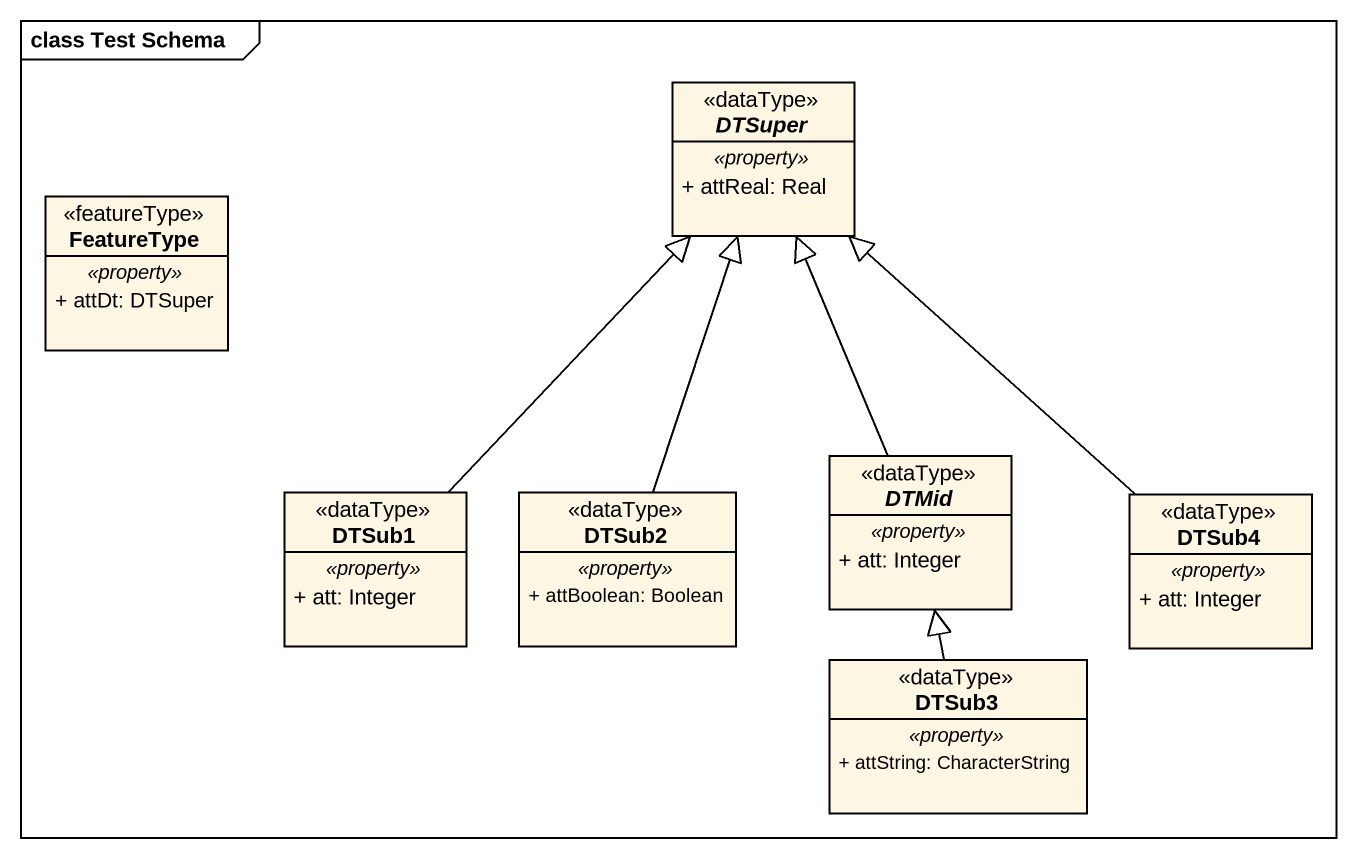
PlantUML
@startuml
mainframe class Test Schema
hide circle
hide empty members
skinparam classAttributeIconSize 0
abstract class DTSuper <<dataType>> {
  .. <<property>> ..
  + attReal: Real
}
class FeatureType <<featureType>> {
  .. <<property>> ..
  + attDt: DTSuper
}
class DTSub1 <<dataType>> {
  .. <<property>> ..
  + att: Integer
}
class DTSub2 <<dataType>> {
  .. <<property>> ..
  + attBoolean: Boolean
}
abstract class DTMid <<dataType>> {
  .. <<property>> ..
  + att: Integer
}
class DTSub4 <<dataType>> {
  .. <<property>> ..
  + att: Integer
}
class DTSub3 <<dataType>> {
  .. <<property>> ..
  + attString: CharacterString
}
DTSub1 -up-|> DTSuper
DTSub2 -up-|> DTSuper
DTMid -up-|> DTSuper
DTSub4 -up-|> DTSuper
DTSub3 -up-|> DTMid
@enduml
